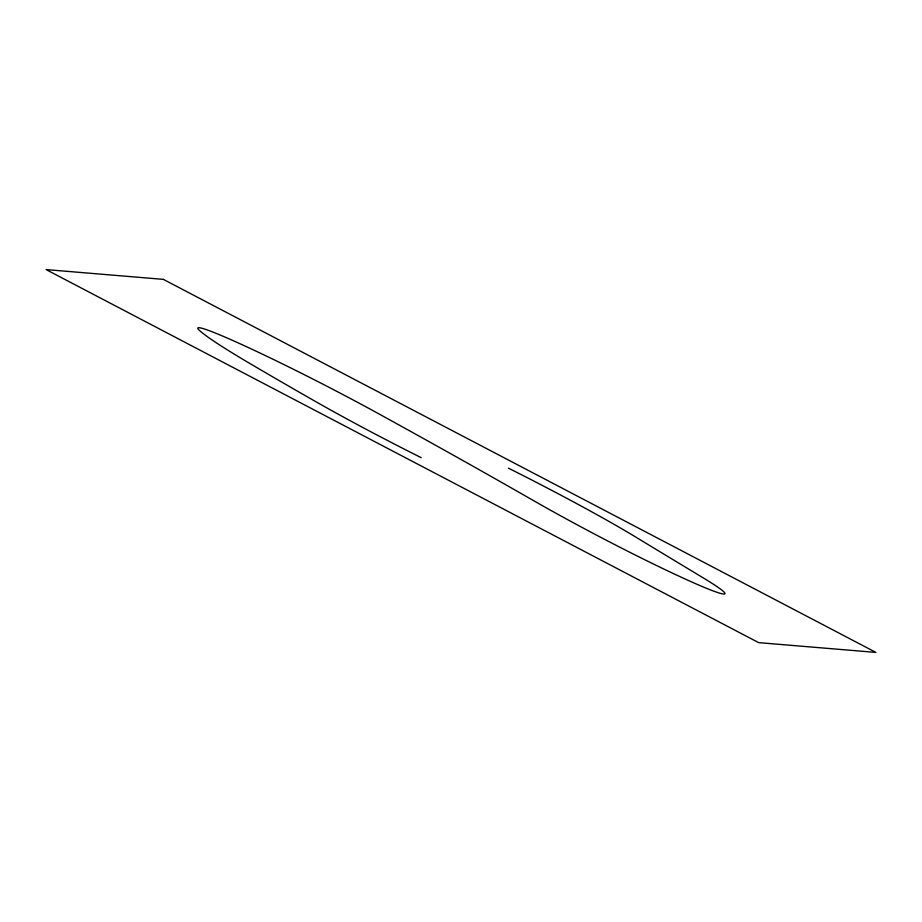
<?xml version="1.0" encoding="UTF-8"?>
<svg xmlns="http://www.w3.org/2000/svg" width="922" height="922" viewBox="0 0 922 922"><rect width="100%" height="100%" fill="white"/><g stroke="black" fill="none" stroke-linecap="round" stroke-linejoin="round"><path stroke-width="1.38" d="M421.227 457.692A150.009 8.379 27.2 0 1 315.843 401.681A778.456 43.449 27.2 0 1 250.819 364.052A228.714 12.77 27.2 0 1 199.279 330.272A122.649 6.846 27.2 0 1 220.277 335.078A140.432 7.837 27.2 0 1 378.873 413.874A948.865 52.969 27.2 0 1 533.953 500.853A157.478 8.794 27.2 0 0 595.232 534.437A119.353 6.661 27.2 0 0 708.384 589.066A119.353 6.661 27.2 0 0 702.622 577.506A5658.083 315.843 27.2 0 1 634.797 536.489A148.673 8.298 27.2 0 0 508.471 468.169M163.344 279.366L46.1 269.593L758.656 642.634L875.9 652.407L163.344 279.366"/></g></svg>
